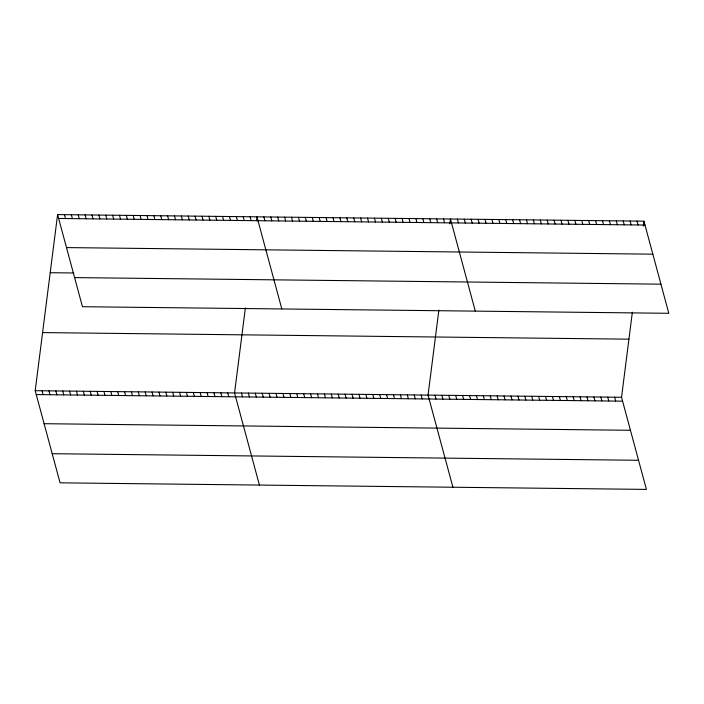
<?xml version="1.0" encoding="UTF-8"?>
<svg xmlns="http://www.w3.org/2000/svg" width="704" height="704" viewBox="0 0 704 704"><rect width="100%" height="100%" fill="white"/><g stroke="black" fill="none" stroke-linecap="round" stroke-linejoin="round"><path stroke-width="1.06" d="M632.359 312.224L621.544 397.285L646.404 489.403L60.06 482.83L35.2 390.702L57.596 214.597L643.94 221.17L668.8 313.298L82.456 306.715L57.596 214.597M245.379 307.877L234.555 392.946L259.415 485.065M256.467 220.704L256.96 216.832L281.811 308.95M438.874 310.05L428.05 395.111L452.91 487.238M449.83 223.846L450.446 219.006L475.306 311.124M643.324 226.019L643.94 221.17M58.643 218.469L644.987 225.051M66.502 247.588L652.846 254.17M50.204 272.712L73.779 272.976M74.598 277.596L660.942 284.17M42.592 332.587L628.936 339.17M35.2 390.702L621.544 397.285M36.247 394.583L622.591 401.157M44.106 423.702L630.45 430.285M52.202 453.702L638.546 460.284M637.032 221.091L638.079 224.972M630.124 221.021L631.171 224.893M623.216 220.942L624.254 224.814M616.299 220.862L617.346 224.734M609.391 220.783L610.438 224.664M602.483 220.704L603.53 224.585M595.566 220.634L596.614 224.506M588.658 220.554L589.706 224.426M581.75 220.475L582.798 224.347M574.842 220.396L575.881 224.277M567.926 220.317L568.973 224.198M614.636 397.206L615.683 401.086M561.018 220.246L562.065 224.118M607.728 397.126L608.766 401.007M554.11 220.167L555.157 224.039M600.811 397.056L601.858 400.928M547.193 220.088L548.24 223.96M593.903 396.977L594.95 400.849M540.285 220.009L541.332 223.881M586.995 396.898L588.034 400.77M533.377 219.93L534.424 223.81M580.078 396.818L581.126 400.69M526.469 219.85L527.507 223.731M573.17 396.739L574.218 400.62M519.552 219.78L520.599 223.652M566.262 396.66L567.31 400.541M512.644 219.701L513.691 223.573M559.354 396.59L560.393 400.462M505.736 219.622L506.783 223.494M552.438 396.51L553.485 400.382M498.819 219.542L499.866 223.423M545.53 396.431L546.577 400.303M491.911 219.463L492.958 223.344M538.622 396.352L539.66 400.233M485.003 219.393L486.05 223.265M531.705 396.273L532.752 400.154M478.095 219.314L479.134 223.186M524.797 396.202L525.844 400.074M471.178 219.234L472.226 223.106M517.889 396.123L518.936 399.995M464.27 219.155L465.318 223.036M510.981 396.044L512.019 399.916M457.362 219.076L458.41 222.957M504.064 395.965L505.111 399.846M497.156 395.886L498.203 399.766M443.538 218.926L444.585 222.798M490.248 395.815L491.295 399.687M436.63 218.847L437.677 222.719M483.331 395.736L484.378 399.608M429.722 218.768L430.76 222.64M476.423 395.657L477.47 399.529M422.805 218.689L423.852 222.57M469.515 395.578L470.562 399.45M415.897 218.61L416.944 222.49M462.607 395.498L463.646 399.379M408.989 218.539L410.036 222.411M455.69 395.419L456.738 399.3M402.072 218.46L403.119 222.332M448.782 395.349L449.83 399.221M395.164 218.381L396.211 222.253M441.874 395.27L442.922 399.142M388.256 218.302L389.303 222.182M434.958 395.19L436.005 399.062M381.348 218.222L382.386 222.103M374.431 218.152L375.478 222.024M421.142 395.032L422.189 398.913M367.523 218.073L368.57 221.945M414.234 394.962L415.272 398.834M360.615 217.994L361.662 221.866M407.317 394.882L408.364 398.754M353.707 217.914L354.746 221.795M400.409 394.803L401.456 398.675M346.79 217.835L347.838 221.716M393.501 394.724L394.548 398.605M339.882 217.765L340.93 221.637M386.584 394.645L387.631 398.526M332.974 217.686L334.013 221.558M379.676 394.574L380.723 398.446M326.058 217.606L327.105 221.478M372.768 394.495L373.815 398.367M319.15 217.527L320.197 221.399M365.86 394.416L366.898 398.288M312.242 217.448L313.289 221.329M358.943 394.337L359.99 398.218M305.334 217.369L306.372 221.25M352.035 394.258L353.082 398.138M298.417 217.298L299.464 221.17M345.127 394.187L346.174 398.059M291.509 217.219L292.556 221.091M338.21 394.108L339.258 397.98M284.601 217.14L285.648 221.012M331.302 394.029L332.35 397.901M277.684 217.061L278.731 220.942M324.394 393.95L325.442 397.822M270.776 216.982L271.823 220.862M317.486 393.87L318.525 397.751M263.868 216.911L264.915 220.783M310.57 393.791L311.617 397.672M303.662 393.721L304.709 397.593M250.078 216.753L251.126 220.625M296.754 393.642L297.801 397.514M243.206 216.674L244.253 220.554M289.837 393.562L290.884 397.434M236.333 216.603L237.38 220.475M282.929 393.483L283.976 397.364M229.46 216.524L230.507 220.396M276.021 393.404L277.068 397.285M222.587 216.445L223.626 220.317M269.113 393.334L270.151 397.206M215.706 216.366L216.753 220.246M262.196 393.254L263.243 397.126M208.833 216.286L209.88 220.167M255.288 393.175L256.335 397.047M201.96 216.216L203.007 220.088M248.38 393.096L249.427 396.977M195.087 216.137L196.134 220.009M241.472 393.017L242.51 396.898M188.214 216.058L189.262 219.938M181.342 215.978L182.38 219.859M227.682 392.867L228.73 396.739M174.46 215.908L175.507 219.78M220.81 392.788L221.857 396.66M167.587 215.829L168.634 219.701M213.937 392.709L214.984 396.59M160.714 215.75L161.762 219.622M207.064 392.63L208.102 396.51M153.842 215.67L154.889 219.551M200.182 392.559L201.23 396.431M146.969 215.6L148.007 219.472M193.31 392.48L194.357 396.352M140.087 215.521L141.134 219.393M186.437 392.401L187.484 396.282M133.214 215.442L134.262 219.314M179.564 392.322L180.611 396.202M126.342 215.362L127.389 219.243M172.691 392.251L173.73 396.123M119.469 215.292L120.516 219.164M165.81 392.172L166.857 396.044M112.596 215.213L113.643 219.085M158.937 392.093L159.984 395.965M105.723 215.134L106.762 219.006M152.064 392.014L153.111 395.894M98.842 215.054L99.889 218.935M145.191 391.943L146.238 395.815M91.969 214.975L93.016 218.856M138.318 391.864L139.366 395.736M85.096 214.905L86.143 218.777M131.446 391.785L132.484 395.657M78.223 214.826L79.27 218.698M124.564 391.706L125.611 395.586M71.35 214.746L72.398 218.627M117.691 391.635L118.738 395.507M64.478 214.667L65.516 218.548M110.818 391.556L111.866 395.428M103.946 391.477L104.993 395.349M97.073 391.398L98.111 395.278M90.191 391.318L91.238 395.199M83.318 391.248L84.366 395.12M76.446 391.169L77.493 395.041M69.573 391.09L70.62 394.97M62.7 391.01L63.747 394.891M55.827 390.94L56.866 394.812M48.946 390.861L49.993 394.733M42.073 390.782L43.12 394.654"/></g></svg>
